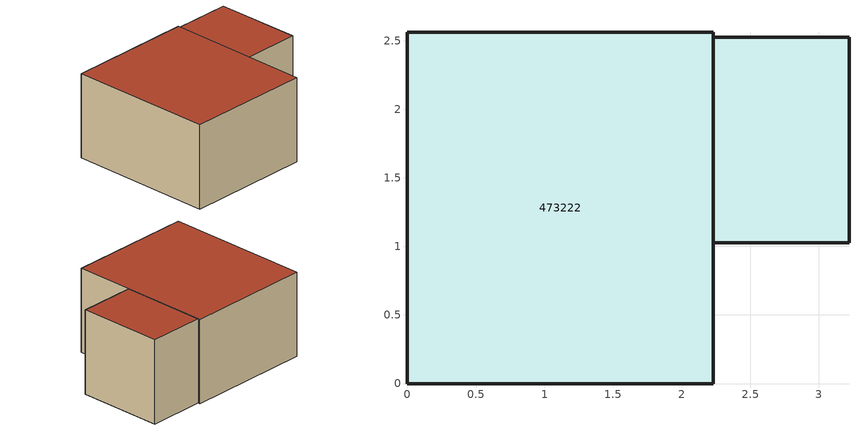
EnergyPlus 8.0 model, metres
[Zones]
473222
 floor ground (Exterior Floor): 2.23,2.56 2.23,0 0,0 0,2.56 z0; 3.22,2.53 3.22,1.03 2.23,1.03 2.23,2.53 z0
 wall outside (Exterior Wall): 2.23,2.56 0,2.56 0,0 2.23,0 2.23,1.03 2.23,2.53 2.23,2.56 / 2.23,1.03 3.22,1.03 3.22,2.53 2.23,2.53 z0:1.49
 roof outside (Exterior Roof): 0,2.56 0,0 2.23,0 2.23,2.56 z1.49; 2.23,2.53 2.23,1.03 3.22,1.03 3.22,2.53 z1.49
[Building]
Untitled: North Axis {deg}=0; Terrain=City; Loads Convergence Tolerance Value=0.04; Temperature Convergence Tolerance Value {deltaC}=0.4; Solar Distribution=FullInteriorAndExterior; Maximum Number of Warmup Days=25
[Site:Location]
CHICAGO_IL_USA TMY2-94846: Latitude {deg}=41.78; Longitude {deg}=-87.75; Time Zone {hr}=-6; Elevation {m}=190
[Material]
Name | Roughness | Thickness {m} | Conductivity {W/m-K} | Density {kg/m3} | Specific Heat {J/kg-K}
I02 50mm insulation board | MediumRough | 0.0508 | 0.03 | 43 | 1210
G01a 19mm gypsum board | MediumSmooth | 0.019 | 0.16 | 800 | 1090
M11 100mm lightweight concrete | MediumRough | 0.1016 | 0.53 | 1280 | 840
F16 Acoustic tile | MediumSmooth | 0.0191 | 0.06 | 368 | 590
M01 100mm brick | MediumRough | 0.1016 | 0.89 | 1920 | 790
M15 200mm heavyweight concrete | MediumRough | 0.2032 | 1.95 | 2240 | 900
[Material:AirGap]
Name | Thermal Resistance {m2-K/W}
F04 Wall air space resistance | 0.15
F05 Ceiling air space resistance | 0.18
[Construction]
Exterior Floor: I02 50mm insulation board, M15 200mm heavyweight concrete
Exterior Wall: M01 100mm brick, M15 200mm heavyweight concrete, I02 50mm insulation board, F04 Wall air space resistance, G01a 19mm gypsum board
Exterior Roof: M11 100mm lightweight concrete, F05 Ceiling air space resistance, F16 Acoustic tile
[HVACTemplate:Thermostat]
Constant Setpoint Thermostat: Constant Heating Setpoint {C}=20; Constant Cooling Setpoint {C}=25
[Zone]
473222: Multiplier=1
